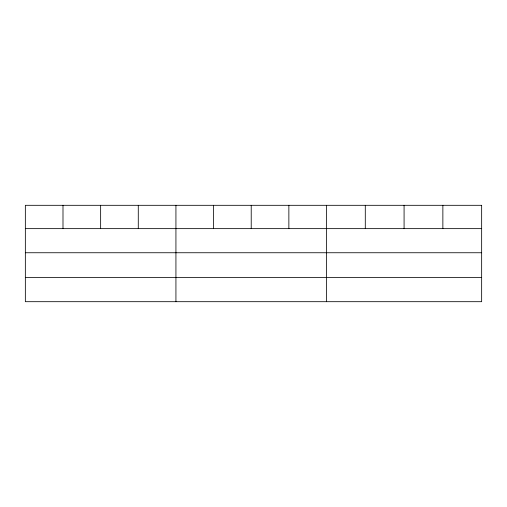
<?xml version="1.0" encoding="UTF-8"?>
<svg xmlns="http://www.w3.org/2000/svg" width="507" height="507" viewBox="0 0 507 507"><rect width="100%" height="100%" fill="white"/><g stroke="black" fill="none" stroke-linecap="round" stroke-linejoin="round"><path stroke-width="0.76" d="M25.35 228.638L481.65 228.638M25.35 252.746L481.65 252.746M25.35 277.583L481.65 277.583M442.865 205.31L442.865 228.638M404.079 205.31L404.079 228.638M365.293 205.31L365.293 228.638M326.508 205.31L326.508 301.69M288.863 205.31L288.863 228.638M251.219 205.31L251.219 228.638M213.574 205.31L213.574 228.638M175.929 205.31L175.929 301.69M138.284 205.31L138.284 228.638M100.64 205.31L100.64 228.638M62.995 205.31L62.995 228.638M481.65 205.31L25.35 205.31L25.35 301.69L481.65 301.69L481.65 205.31"/></g></svg>
